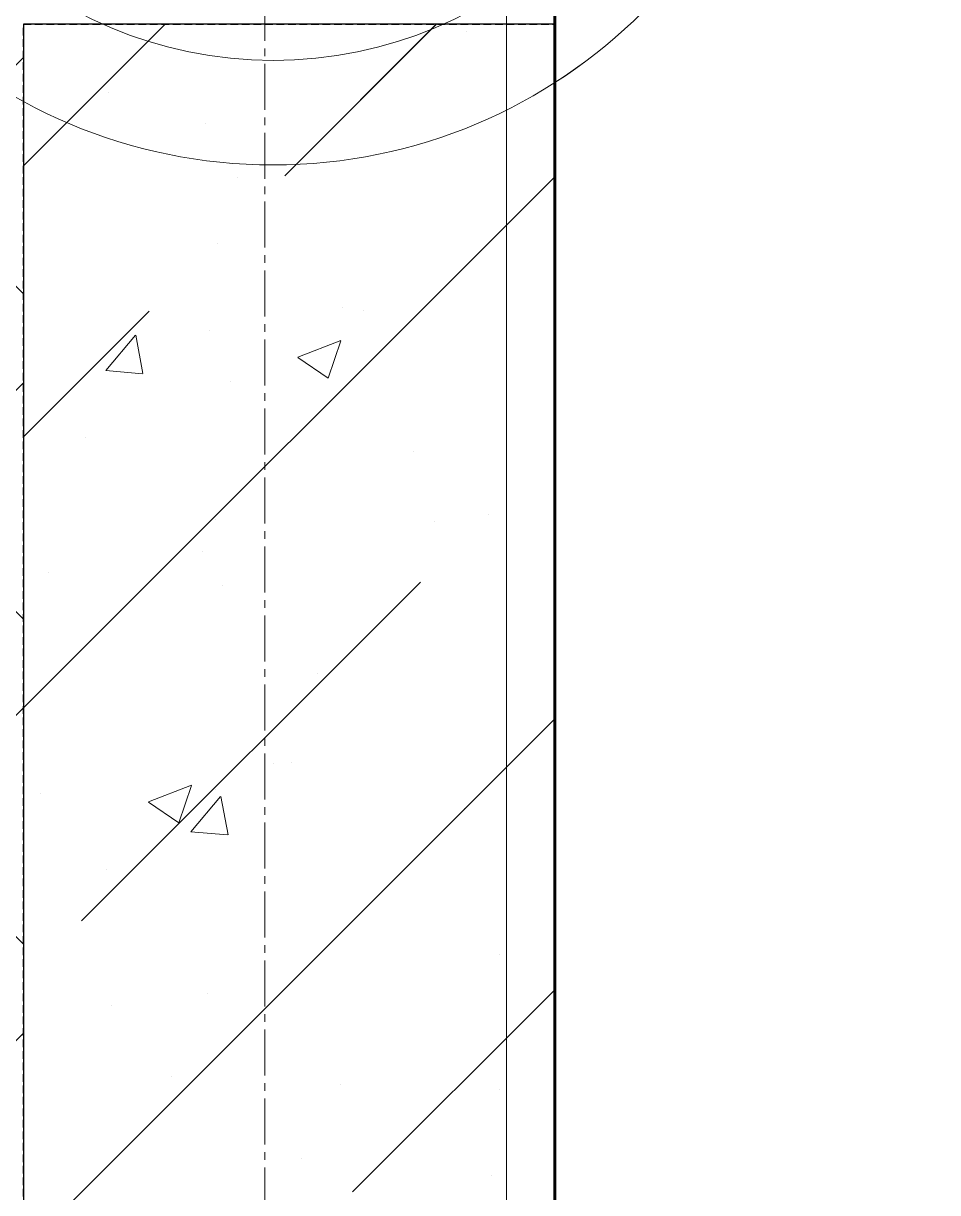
# Model space of a CAD drawing. Header units: millimetres. Extents: x 470010 to 1231400, y -134005 to 421770.
# Drawn here: x 672773.6 to 673152, y -57495.2 to -57010.9 of the extents above; entities that cross this region are included whole.
import ezdxf
from ezdxf.enums import TextEntityAlignment as Align

# ---------------------------------------------------------------- set-up
doc = ezdxf.new("R2010")
doc.units = ezdxf.units.MM
doc.linetypes.add('CENTER2', pattern=[28.575, 19.05, -3.175, 3.175, -3.175])
doc.linetypes.add('HIDDEN2', pattern=[4.7625, 3.175, -1.5875])
doc.layers.get('Defpoints').update_dxf_attribs({"color": 140})
for name, color, linetype, lineweight in [('0) шп потолок', 3, 'Continuous', 60), ('АР_Колонны', 70, 'Continuous', 30), ('АР_Стены ЖБ', 7, 'Continuous', 35), ('АР_Стены ПЕНОблок', 52, 'Continuous', 20), ('АР_Штриховка', 8, 'Continuous', 0)]:
    doc.layers.add(name, color=color, linetype=linetype, lineweight=lineweight)
doc.layers.add('АР_Делит', color=120, linetype='Continuous', lineweight=0, plot=False)
doc.layers.add('РД_Оси_100', color=7, linetype='Continuous', lineweight=0, true_color=0x525252)
doc.styles.add('style1', font='ARIALN.TTF')

# ---------------------------------------------------------------- blocks, each defined once
blk = doc.blocks.new('СОШ_2200_АР_ОСИ_М100_28.05.24')
at = {"layer": 'РД_Оси_100', "color": 251, "linetype": 'CENTER2', "true_color": 0x636466}
blk.add_line((0, -6155), (0, 139938.679), dxfattribs=at)
blk = doc.blocks.new('A$C9108343f')
at = {"layer": '0) шп потолок'}
blk.add_lwpolyline([(14844.96, 43275.16), (14844.96, 51955), (7274.95, 51955), (7274.95, 42855), (13824.96, 42855)], dxfattribs=at)
at = {"layer": 'АР_Делит', "color": 18, "true_color": 0x000000}
for radius in [216.34, 173.04]:
    blk.add_circle((7158.34, 43513.08), radius, dxfattribs=at)
at = {"layer": 'АР_Колонны', "color": 18, "linetype": 'HIDDEN2', "lineweight": 25, "true_color": 0x000000}
for p, q in [((7054.96, 43355), (7274.96, 43355)), ((7054.96, 42155), (7054.96, 43355)), ((7274.96, 43355), (7274.96, 42155))]:
    blk.add_line(p, q, dxfattribs=at)
at = {"layer": 'АР_Колонны', "color": 18, "linetype": 'Continuous', "lineweight": 15, "true_color": 0x000000}
for p, q in [((7274.96, 43355), (7054.96, 43355)), ((7054.96, 43355), (7054.96, 42155)), ((7274.96, 43355), (7054.96, 43355)), ((7054.96, 43355), (7054.96, 42155)), ((7274.96, 42155), (7274.96, 43355)), ((7274.96, 42155), (7274.96, 43355))]:
    blk.add_line(p, q, dxfattribs=at)
at = {"layer": 'АР_Стены ЖБ', "color": 18, "linetype": 'Continuous', "lineweight": 30, "true_color": 0x000000}
for p, q in [((7274.96, 43355), (7054.96, 43355)), ((7054.96, 43355), (7054.96, 42155)), ((7274.96, 42155), (7274.96, 43355))]:
    blk.add_line(p, q, dxfattribs=at)
at = {"layer": 'АР_Стены ПЕНОблок', "color": 18, "linetype": 'Continuous', "lineweight": 20, "true_color": 0x000000}
blk.add_line((7254.96, 21355), (7254.96, 97555), dxfattribs=at)
at = {"layer": 'АР_Штриховка', "color": 18, "linetype": 'Continuous', "lineweight": 0, "true_color": 0x000000}
for p, q in [((7054.96, 43243.35), (6904.96, 43393.35)), ((7238.28, 43351.97), (7238.28, 43351.97)), ((6904.96, 43191.22), (7054.96, 43341.22)), ((7198.98, 43328.42), (7198.98, 43328.42)), ((7090.15, 43326.54), (7090.15, 43326.54)), ((7130.31, 43313.7), (7130.31, 43313.7)), ((7143.7, 43291.62), (7143.7, 43291.62)), ((7054.96, 43108.65), (6904.96, 43258.65)), ((7187.16, 43237.65), (7187.16, 43237.65)), ((7195.74, 43236.61), (7195.74, 43236.61)), ((7132.16, 43228.24), (7132.16, 43228.24)), ((7089.05, 43211.59), (7101.3, 43226.18)), ((7104.41, 43210.29), (7101.48, 43226.21)), ((7168.57, 43217.12), (7186.35, 43223.95)), ((7181.16, 43208.46), (7186.31, 43223.81)), ((7168.51, 43216.99), (7181.14, 43208.47)), ((7089.05, 43211.59), (7104.24, 43210.26)), ((6904.96, 43056.51), (7054.96, 43206.51)), ((7140.61, 43207.07), (7140.61, 43207.07)), ((7080.85, 43183.91), (7080.85, 43183.91)), ((7216.44, 43178.18), (7216.44, 43178.18)), ((7134.41, 43149.79), (7134.41, 43149.79)), ((7225.12, 43149.1), (7225.12, 43149.1)), ((7128.92, 43136.43), (7128.92, 43136.43)), ((7065.34, 43128.06), (7065.34, 43128.06)), ((7054.96, 42973.94), (6904.96, 43123.94)), ((7137.52, 43122.51), (7137.52, 43122.51)), ((7176.67, 43086.1), (7176.67, 43086.1)), ((6904.96, 42921.81), (7054.96, 43071.81)), ((7158.3, 43048.92), (7158.3, 43048.92)), ((7165.91, 43049.07), (7165.91, 43049.07)), ((7106.77, 43032.93), (7124.55, 43039.76)), ((7119.35, 43024.27), (7124.5, 43039.62)), ((7134.43, 43037.96), (7134.43, 43037.96)), ((7062.1, 43036.25), (7062.1, 43036.25)), ((7124.3, 43020.53), (7136.54, 43035.13)), ((7139.66, 43019.23), (7136.72, 43035.15)), ((7106.71, 43032.8), (7119.34, 43024.28)), ((7237.53, 43030.33), (7237.53, 43030.33)), ((7124.3, 43020.53), (7139.48, 43019.2)), ((7089.4, 43004.9), (7089.4, 43004.9)), ((7251.9, 42969.85), (7251.9, 42969.85)), ((7131.34, 42953.4), (7131.34, 42953.4)), ((7091.48, 42948.74), (7091.48, 42948.74)), ((6904.96, 42787.1), (7054.96, 42937.1)), ((7116.45, 42919.28), (7116.45, 42919.28)), ((7186.41, 42916.01), (7186.41, 42916.01)), ((7252.04, 42913.55), (7252.04, 42913.55)), ((7170, 42885.16), (7170, 42885.16)), ((7248.66, 42878.04), (7248.66, 42878.04))]:
    blk.add_line(p, q, dxfattribs=at)
at = {"layer": 'АР_Штриховка', "color": 18, "linetype": 'Continuous', "lineweight": 5, "true_color": 0x000000}
for p, q in [((7054.96, 43296.31), (7113.64, 43355)), ((7163.18, 43292.28), (7225.9, 43355)), ((7054.96, 43071.81), (7274.96, 43291.81)), ((7135.12, 43264.22), (7135.12, 43264.22)), ((7054.96, 43184.06), (7107.05, 43236.16)), ((7247.37, 43151.97), (7247.37, 43151.97)), ((7078.99, 42983.59), (7219.31, 43123.9)), ((7054.96, 42847.3), (7274.96, 43067.3)), ((7191.24, 42871.33), (7274.96, 42955.05))]:
    blk.add_line(p, q, dxfattribs=at)
at = {"layer": 'РД_Оси_100'}
blk.add_blockref('СОШ_2200_АР_ОСИ_М100_28.05.24', (7154.96, 6755), dxfattribs=at)
at = {"layer": 'Defpoints', "color": 18, "true_color": 0x000000, "style": 'style1'}
for p in [(143949.34, 316089.12), (143974.98, 281639.5), (143890.4, 273244.71), (143839.99, 264276.81), (143967.75, 254892.38), (12251.96, 104178.14), (12382.58, 96023.14)]:
    blk.add_attdef('АР-ПОМЕЩЕНИЕ:НАИМЕНОВАНИЕ', text='', height=100, dxfattribs=at).set_placement(p, align=Align.MIDDLE)
at = {"layer": 'Defpoints', "color": 18, "true_color": 0x000000, "style": 'style1', "flags": 8}
for p in [(143951.3, 279099.09), (143848.34, 269251.11), (143875.33, 260094.25), (144049.74, 250824.7), (163419.28, 238153.36), (155897.46, 237965.97), (183037.2, 237965.97), (143342.94, 237876.19)]:
    blk.add_attdef('АР-ПОМЕЩЕНИЕ:НАИМЕНОВАНИЕ', text='', height=100, dxfattribs=at).set_placement(p, align=Align.MIDDLE)

msp = doc.modelspace()

# ---------------------------------------------------------------- linework, layer by layer
at = {"layer": '0) шп потолок'}
msp.add_lwpolyline([(680563.57, -57091.084), (680563.57, -48411.242), (672993.566, -48411.242), (672993.566, -57511.242), (679543.57, -57511.242)], dxfattribs=at)
at = {"layer": 'АР_Делит', "color": 18, "true_color": 0x000000}
for radius in [216.336, 173.036]:
    msp.add_circle((672876.957, -56853.162), radius, dxfattribs=at)
at = {"layer": 'АР_Колонны', "color": 18, "linetype": 'HIDDEN2', "lineweight": 25, "true_color": 0x000000}
for p, q in [((672773.57, -57011.242), (672993.57, -57011.242)), ((672773.57, -58211.242), (672773.57, -57011.242)), ((672993.57, -57011.242), (672993.57, -58211.242))]:
    msp.add_line(p, q, dxfattribs=at)
at = {"layer": 'АР_Колонны', "color": 18, "linetype": 'Continuous', "lineweight": 15, "true_color": 0x000000}
for p, q in [((672993.57, -57011.242), (672773.57, -57011.242)), ((672773.57, -57011.242), (672773.57, -58211.242)), ((672993.57, -57011.242), (672773.57, -57011.242)), ((672773.57, -57011.242), (672773.57, -58211.242)), ((672993.57, -58211.242), (672993.57, -57011.242)), ((672993.57, -58211.242), (672993.57, -57011.242))]:
    msp.add_line(p, q, dxfattribs=at)
at = {"layer": 'АР_Стены ЖБ', "color": 18, "linetype": 'Continuous', "lineweight": 30, "true_color": 0x000000}
for p, q in [((672993.57, -57011.242), (672773.57, -57011.242)), ((672773.57, -57011.242), (672773.57, -58211.242)), ((672993.57, -58211.242), (672993.57, -57011.242))]:
    msp.add_line(p, q, dxfattribs=at)
at = {"layer": 'АР_Стены ПЕНОблок', "color": 18, "linetype": 'Continuous', "lineweight": 20, "true_color": 0x000000}
msp.add_line((672973.57, -79011.242), (672973.57, -2811.242), dxfattribs=at)
at = {"layer": 'АР_Штриховка', "color": 18, "linetype": 'Continuous', "lineweight": 0, "true_color": 0x000000}
for p, q in [((672773.57, -57122.89), (672623.57, -56972.89)), ((672623.57, -57175.027), (672773.57, -57025.027)), ((672773.57, -57257.594), (672623.57, -57107.594)), ((672807.666, -57154.652), (672819.911, -57140.059)), ((672823.026, -57155.952), (672820.089, -57140.031)), ((672887.182, -57149.121), (672904.966, -57142.294)), ((672899.768, -57157.78), (672904.918, -57142.431)), ((672887.121, -57149.254), (672899.756, -57157.776)), ((672807.665, -57154.657), (672822.847, -57155.985)), ((672623.57, -57309.731), (672773.57, -57159.731)), ((672773.57, -57392.298), (672623.57, -57242.298)), ((672623.57, -57444.435), (672773.57, -57294.435)), ((672825.38, -57333.309), (672843.164, -57326.483)), ((672837.966, -57341.968), (672843.116, -57326.619)), ((672825.319, -57333.442), (672837.954, -57341.964)), ((672842.909, -57345.709), (672855.154, -57331.116)), ((672858.269, -57347.009), (672855.332, -57331.088)), ((672842.909, -57345.713), (672858.091, -57347.042)), ((672623.57, -57579.138), (672773.57, -57429.138))]:
    msp.add_line(p, q, dxfattribs=at)
at = {"layer": 'АР_Штриховка', "color": 18, "linetype": 'Continuous', "lineweight": 5, "true_color": 0x000000}
for p, q in [((672773.57, -57069.928), (672832.256, -57011.242)), ((672881.793, -57073.958), (672944.509, -57011.242)), ((672773.57, -57294.435), (672993.57, -57074.435)), ((672773.57, -57182.181), (672825.666, -57130.085)), ((672797.603, -57382.655), (672937.92, -57242.338)), ((672773.57, -57518.941), (672993.57, -57298.941)), ((672909.856, -57494.908), (672993.57, -57411.194))]:
    msp.add_line(p, q, dxfattribs=at)

# ---------------------------------------------------------------- block references
msp.add_blockref('A$C9108343f', (665718.612, -100366.242))
at = {"layer": 'РД_Оси_100'}
msp.add_blockref('СОШ_2200_АР_ОСИ_М100_28.05.24', (672873.57, -93611.242), dxfattribs=at)

doc.saveas('drawing.dxf')
